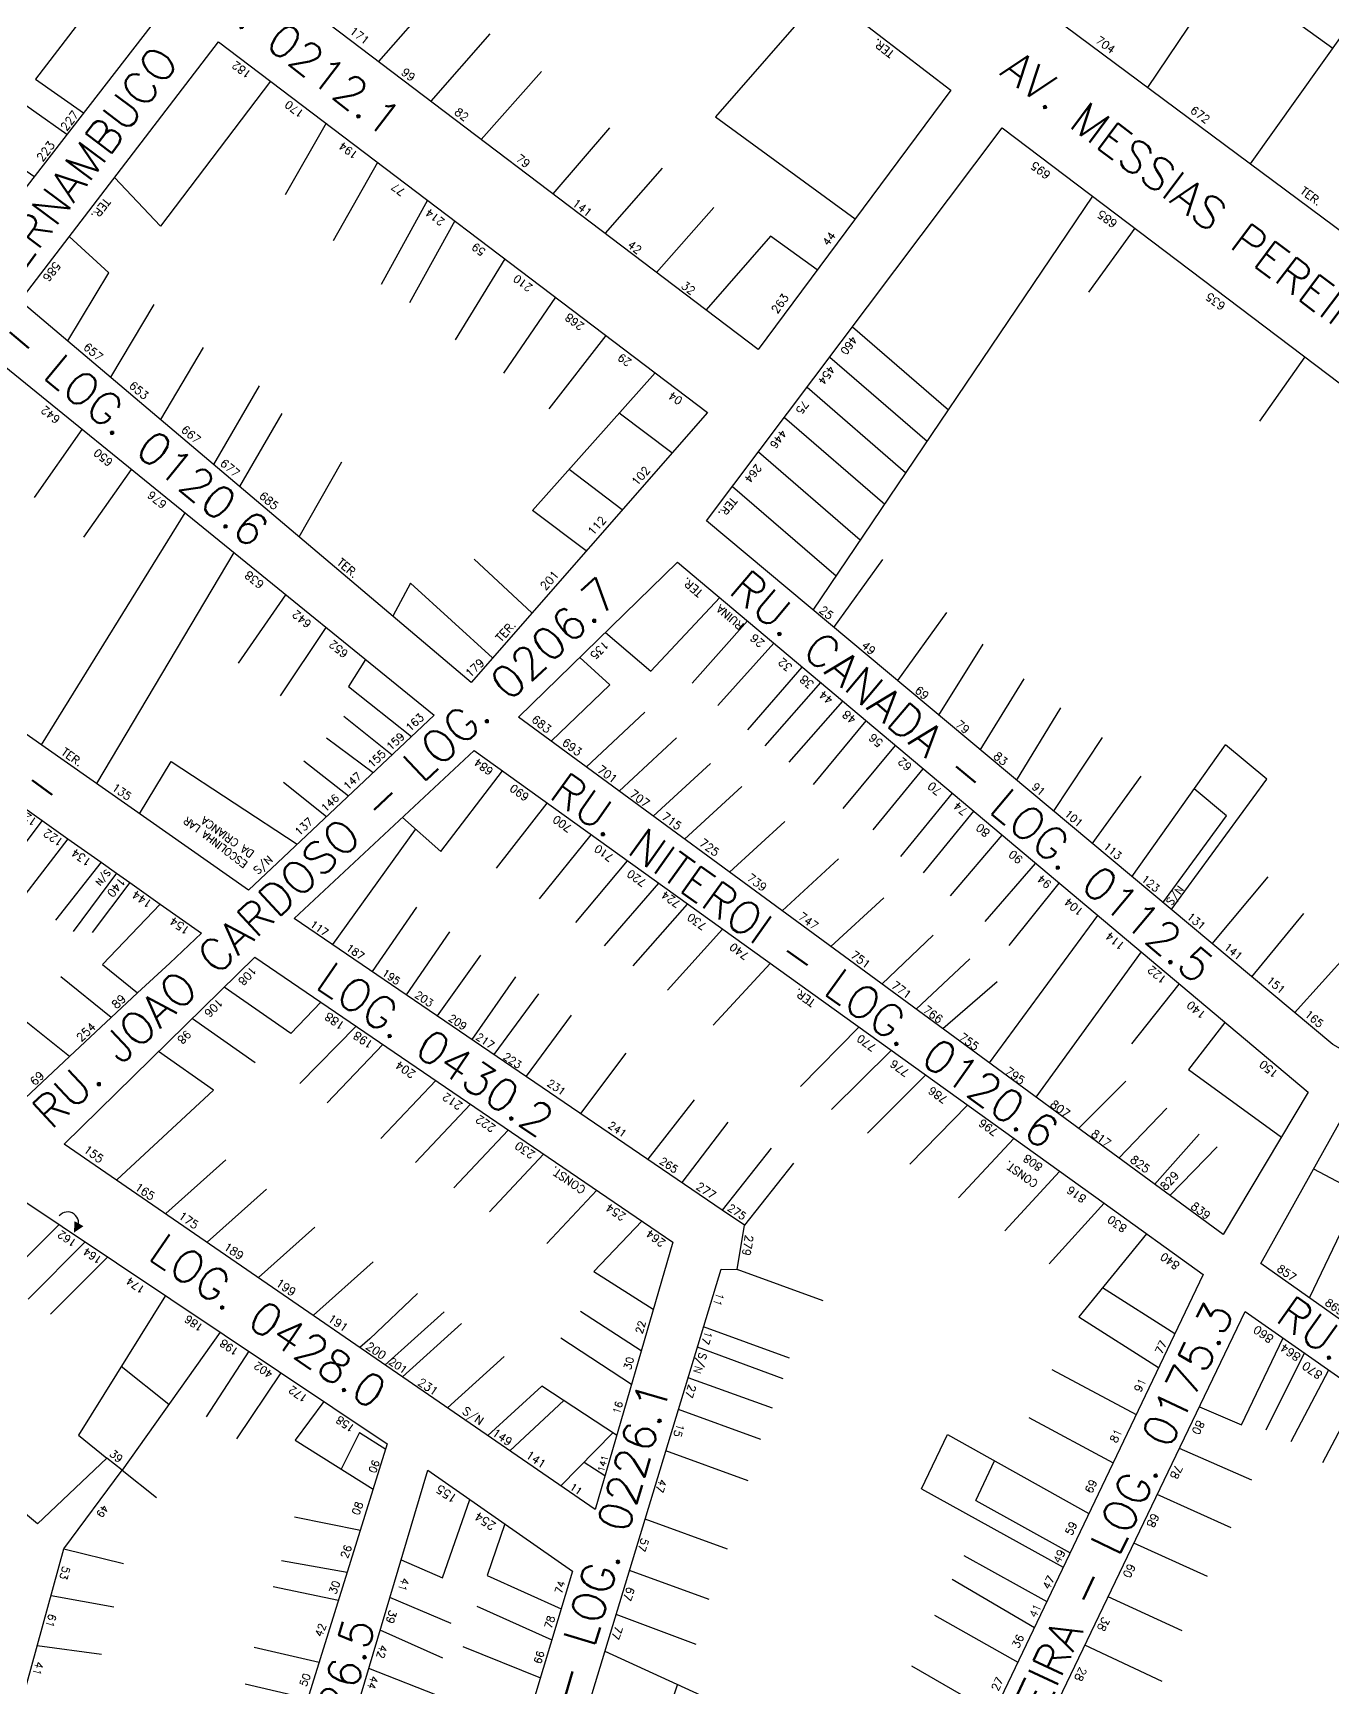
# Model space of a CAD drawing. Extents: x 714896 to 749292, y 8417558 to 8447149.
# Drawn here: x 738619.4 to 738860.4, y 8426925.1 to 8427231.9 of the extents above; entities that cross this region are included whole.
import ezdxf

# ---------------------------------------------------------------- set-up
doc = ezdxf.new("R2010")
doc.units = 0
doc.header["$MEASUREMENT"] = 0
for name, color, linetype in [('LOTE', 7, 'CONTINUOUS'), ('NUM-PORTA', 7, 'CONTINUOUS'), ('QUADRA', 6, 'CONTINUOUS'), ('TEXTO', 7, 'CONTINUOUS'), ('TEXTODERUA', 3, 'CONTINUOUS')]:
    doc.layers.add(name, color=color, linetype=linetype)
doc.styles.add('ROMANS', font='ROMANS.SHX', dxfattribs={"height": 1.5})

msp = doc.modelspace()

# ---------------------------------------------------------------- hatches: boundary and pattern name
at = {"layer": 'LOTE'}
msp.add_hatch(color=7, dxfattribs=at).paths.add_polyline_path([(738627.01, 8427009.47), (738628.78, 8427010.67), (738627.12, 8427011.6)])

# ---------------------------------------------------------------- linework, layer by layer
at = {"layer": 'LOTE', "color": 7}
for p, q in [((738845.09, 8427207.64, 539.81), (738905.93, 8427293.13, 540.22)), ((738635.9, 8427244.18, 535.48), (738619.9, 8427223.35, 534.61)), ((738826.09, 8427221.78, 539.81), (738840.61, 8427243.36, 539.62)), ((738840.61, 8427243.36, 539.62), (738860.37, 8427229.1, 539.77)), ((738694.2, 8427238.86, 538.87), (738683.44, 8427226.6, 538.28)), ((738766.03, 8427239.37, 539.18), (738745.94, 8427216.31, 539.25)), ((738704.13, 8427231.72, 538.87), (738693.17, 8427219.22, 538.28)), ((738619.9, 8427223.35, 534.44), (738628.78, 8427217.08, 535.45)), ((738663.44, 8427222.95, 538.83), (738643.08, 8427196.1, 539.37)), ((738713.66, 8427224.72, 538.89), (738702.5, 8427212.16, 538.28)), ((738619.59, 8427205.29, 535.45), (738598.52, 8427219.91, 533.29)), ((738613.44, 8427221.8), (738625.69, 8427213.15)), ((738673.74, 8427215.14, 538.83), (738666.17, 8427201.89, 538.98)), ((738726.28, 8427214.31, 538.93), (738715.8, 8427202.07, 538.28)), ((738745.94, 8427216.31, 539.25), (738771.83, 8427197.42, 540.39)), ((738683.31, 8427207.89, 538.83), (738675.09, 8427193.37, 538.73)), ((738643.08, 8427196.1, 539.37), (738634.55, 8427205.12, 541.73)), ((738736.05, 8427206.81, 539.02), (738725.46, 8427194.75, 538.28)), ((738764.03, 8427124.88, 539.48), (738815.89, 8427201.62, 542.17)), ((738692.53, 8427200.9, 538.83), (738683.95, 8427185.27, 538.58)), ((738745.61, 8427199.55, 539.02), (738735.02, 8427187.49, 538.28)), ((738697.63, 8427197.03, 538.83), (738689.2, 8427181.85, 538.55)), ((738823.67, 8427195.72, 542.17), (738815.08, 8427183.84, 541.81)), ((738633.46, 8427187.44, 538.86), (738626.15, 8427194.14, 541.73)), ((738756.12, 8427194.2, 539.53), (738744.21, 8427180.53, 538.28)), ((738764.78, 8427187.95, 540.39), (738756.12, 8427194.2, 539.53)), ((738706.86, 8427190.03, 538.83), (738697.65, 8427174.99, 538.52)), ((738625.89, 8427174.82, 534.42), (738633.46, 8427187.44, 538.86)), ((738633.87, 8427168.05, 534.42), (738641.88, 8427181.53, 537.96)), ((738716.3, 8427182.88, 538.83), (738706.64, 8427168.81, 538.55)), ((738771.32, 8427177.39), (738789.13, 8427162.01, -0.95)), ((738725.63, 8427175.81, 538.83), (738715.06, 8427162.19, 538.62)), ((738643.12, 8427160.2, 534.42), (738651.02, 8427173.6, 537.41)), ((738767.11, 8427171.79), (738785.19, 8427156.19, -0.96)), ((738855.17, 8427171.86, 542.17), (738846.75, 8427159.9, 541.75)), ((738734.75, 8427168.89, 538.83), (738712.04, 8427143.38, 538.52)), ((738652.92, 8427151.89, 534.42), (738661.41, 8427166.49, 537.26)), ((738762.91, 8427166.2), (738781.17, 8427150.43, -0.97)), ((738737.85, 8427154.02), (738728.1, 8427161.42)), ((738619.71, 8427145.77, 534.74), (738628.55, 8427158.39, 536.94)), ((738657.77, 8427147.78, 534.42), (738665.59, 8427161.31, 537.07)), ((738758.7, 8427160.61), (738777.31, 8427144.53, -0.99)), ((738668.75, 8427138.47, 534.42), (738676.68, 8427152.38, 537.04)), ((738753.89, 8427154.21), (738772.77, 8427137.91, -1.01)), ((738628.84, 8427138.43, 534.9), (738637.71, 8427150.95, 536.94)), ((738728.63, 8427143.48), (738718.78, 8427150.95)), ((738749.08, 8427147.82), (738768.31, 8427131.22, -1.03)), ((738721.94, 8427135.88, 539.58), (738712.04, 8427143.38, 539.58)), ((738647.58, 8427142.93, 536.94), (738620.91, 8427099.94, 531.73)), ((738656.64, 8427135.56, 536.94), (738631.17, 8427092.73, 531.73)), ((738711.86, 8427124.37, 539.58), (738701.22, 8427134.36, 537.76)), ((738767.87, 8427121.69, 539.48), (738776.95, 8427134.27, 540.43)), ((738657.5, 8427115.08, 535.07), (738666.28, 8427127.73, 536.94)), ((738689.38, 8427129.9, 536.26), (738686.1, 8427123.75, 534.42)), ((738704.58, 8427116.05, 539.58), (738689.38, 8427129.9, 536.26)), ((738733.97, 8427113.54, 540.68), (738746.71, 8427127.21, 540.95)), ((738665.28, 8427108.99, 535.11), (738673.76, 8427121.65, 536.94)), ((738741.61, 8427111.34, 540.64), (738751.85, 8427122.89, 540.95)), ((738779.71, 8427111.86, 539.48), (738788.79, 8427124.44, 540.44)), ((738725.52, 8427120.73, 540.95), (738733.97, 8427113.54, 540.68)), ((738746.36, 8427107.2, 540.6), (738756.74, 8427118.77, 540.95)), ((738787.35, 8427105.4, 539.48), (738795.55, 8427118.58, 540.44)), ((738681.06, 8427115.72, 536.94), (738677.91, 8427110.7, 535.9)), ((738720.76, 8427116.09, 540.95), (738726.34, 8427111.06, 540.67)), ((738751.9, 8427102.67, 540.57), (738762.02, 8427114.34, 540.95)), ((738677.91, 8427110.7, 535.9), (738689.58, 8427101.47, 535.25)), ((738726.34, 8427111.06, 540.67), (738715.49, 8427100.57, 540.15)), ((738755.12, 8427099.75, 540.55), (738765.46, 8427111.44, 540.95)), ((738794.99, 8427098.95, 539.48), (738803.18, 8427112.12, 540.44)), ((738759.61, 8427096.68, 540.54), (738769.53, 8427108.01, 540.95)), ((738801.75, 8427093.29, 539.49), (738809.96, 8427106.76, 540.43)), ((738677.06, 8427105.25, 535.42), (738685.98, 8427098.08, 535.24)), ((738732.83, 8427105.99, 540.55), (738721.99, 8427095.8, 540.15)), ((738764.09, 8427092.58, 540.52), (738773.88, 8427104.36, 540.95)), ((738673.82, 8427101.2, 535.1), (738682.47, 8427094.77, 535.23)), ((738738.73, 8427101.24, 540.48), (738728.06, 8427091.34, 540.15)), ((738808.59, 8427087.57, 539.49), (738817.67, 8427101.3, 540.44)), ((738769.62, 8427088.09, 540.49), (738779.29, 8427099.81, 540.95)), ((738823.08, 8427075.46, 539.48), (738840.45, 8427099.93, 541.3)), ((738639.16, 8427087.12, 531.73), (738645.04, 8427096.84, 533.48)), ((738645.04, 8427096.84, 533.48), (738668.39, 8427081.5, 535.22)), ((738669.62, 8427096.97, 534.81), (738677.92, 8427090.48, 535.23)), ((738695.01, 8427080.14, 536.42), (738706.43, 8427095.07, 536.71)), ((738745, 8427096.43, 540.44), (738734.41, 8427086.67, 540.15)), ((738775.19, 8427084.18, 540.48), (738784.45, 8427095.47, 540.95)), ((738815.76, 8427081.58, 539.49), (738824.83, 8427094.1, 540.4)), ((738665.86, 8427093, 534.56), (738673.84, 8427086.63, 535.22)), ((738750.82, 8427092.19, 540.41), (738740.2, 8427082.42, 540.15)), ((738780.28, 8427079.23, 540.45), (738789.84, 8427090.93, 540.95)), ((738830.4, 8427069.35, 539.48), (738848.13, 8427093.55, 541.26)), ((738705.36, 8427077.04, 536.38), (738714.75, 8427089.1, 536.71)), ((738621.13, 8427085.87, 533.92), (738612.56, 8427074.54, 533.02)), ((738687.93, 8427086.47, 536.71), (738695.01, 8427080.14, 536.42)), ((738758.79, 8427085.72, 540.37), (738748.53, 8427076.3, 540.15)), ((738784.51, 8427076.17, 540.44), (738793.79, 8427087.61, 540.95)), ((738828.88, 8427070.65, 539.48), (738840.68, 8427086.74, 540.67)), ((738625.9, 8427082.49, 533.92), (738617.92, 8427072.08, 533.07)), ((738690.27, 8427084.21, 536.56), (738674.94, 8427062.89, 535.72)), ((738713.28, 8427071.38, 536.34), (738722.9, 8427083.24, 536.71)), ((738789.51, 8427071.9, 540.41), (738799.08, 8427083.16, 540.95)), ((738768.71, 8427078.77, 540.35), (738758.27, 8427069.14, 540.15)), ((738632.06, 8427078.14, 533.92), (738623.57, 8427067.4, 533.06)), ((738634.91, 8427076.11, 533.92), (738626.84, 8427065.32, 533.09)), ((738720.05, 8427066.95, 536.32), (738729.65, 8427078.38, 536.71)), ((738795.93, 8427067.14, 540.39), (738805.28, 8427077.94, 540.95)), ((738637.36, 8427074.39, 533.92), (738630.42, 8427065.1, 533.2)), ((738725.36, 8427062.66, 536.3), (738735.4, 8427074.25, 536.71)), ((738800.35, 8427062.74, 540.35), (738809.63, 8427074.28, 540.95)), ((738837.99, 8427063.02, 539.48), (738848.4, 8427075.42, 540.46)), ((738643, 8427070.39, 533.92), (738632.32, 8427059.16, 533.1)), ((738690.54, 8427069.84, 536.24), (738682.29, 8427057.89, 535.72)), ((738730.67, 8427058.97, 536.29), (738740.76, 8427070.4, 536.71)), ((738777.15, 8427071.57, 540.3), (738767.31, 8427062.51, 540.15)), ((738816.74, 8427068.3, 540.95), (738796.68, 8427040.93, 540.15)), ((738845.33, 8427056.9, 539.48), (738855.02, 8427068.64, 540.46)), ((738696.61, 8427065.27, 536.17), (738688.61, 8427053.58, 535.72)), ((738737.06, 8427054.4, 536.28), (738747.21, 8427065.76, 536.71)), ((738786.3, 8427064.62, 540.27), (738776.77, 8427055.56, 540.15)), ((738702.37, 8427060.89, 536.13), (738694.37, 8427049.66, 535.72)), ((738793.1, 8427060.22, 540.25), (738783.12, 8427050.89, 540.15)), ((738824.81, 8427061.52, 540.95), (738805.29, 8427034.61, 540.15)), ((738853.29, 8427050.25, 539.48), (738863.54, 8427061.62, 540.5)), ((738632.32, 8427059.16, 533.1), (738638.81, 8427053.91, 533.38)), ((738745.48, 8427047.92, 536.27), (738756.06, 8427059.4, 536.71)), ((738633.93, 8427049.36, 533.38), (738624.57, 8427056.89, 532.83)), ((738667.19, 8427046.38, 535.85), (738654.84, 8427054.96, 536.44)), ((738708.89, 8427056.89, 536.11), (738700.76, 8427045.3, 535.72)), ((738798.15, 8427056, 540.22), (738788.06, 8427047.26, 540.15)), ((738823.12, 8427044.45, 540.12), (738831.9, 8427055.55, 540.95)), ((738672.76, 8427052.23, 536.44), (738667.19, 8427046.38, 535.85)), ((738713.15, 8427053.76, 536.09), (738704.85, 8427042.51, 535.72)), ((738626.2, 8427042.11), (738617.84, 8427048.83, -0.49)), ((738648.96, 8427049.19, 536.44), (738660.63, 8427041.01, 535.51)), ((738719.21, 8427049.79, 536.08), (738710.81, 8427038.46, 535.72)), ((738840.37, 8427048.42, 540.95), (738833.6, 8427039.75, 540.02)), ((738679.31, 8427047.76, 536.44), (738668.89, 8427037.11, 535.4)), ((738761.66, 8427036.54, 536.25), (738772.52, 8427047.57, 536.71)), ((738652.88, 8427035.88, 535.23), (738642.68, 8427043.03, 536.44)), ((738684.27, 8427044.37, 536.44), (738673.92, 8427033.53, 535.32)), ((738729.34, 8427042.76, 536.07), (738720.93, 8427031.57, 535.72)), ((738767.41, 8427032.31, 536.24), (738778.5, 8427043.27, 536.71)), ((738774.14, 8427027.9, 536.24), (738784.87, 8427038.7, 536.71)), ((738833.6, 8427039.75, 540.02), (738850.82, 8427027.18, 538.15)), ((738634.99, 8427019.26, 531.69), (738652.88, 8427035.88, 535.23)), ((738694.1, 8427037.66, 536.44), (738683.92, 8427026.93, 535.23)), ((738822.01, 8427037.55, 539.98), (738813.2, 8427028.8, 540.15)), ((738700.53, 8427033.27, 536.44), (738690.31, 8427022.45, 535.17)), ((738741.96, 8427034.09, 536.07), (738733.39, 8427023.07, 535.72)), ((738781.95, 8427022.18, 536.24), (738792.63, 8427033.11, 536.71)), ((738829.58, 8427032.57, 539.83), (738820.68, 8427023.3, 540.15)), ((738748.24, 8427029.94, 536.08), (738739.67, 8427018.8, 535.72)), ((738707.53, 8427028.49, 536.44), (738697.45, 8427017.8, 535.14)), ((738790.99, 8427015.95, 536.23), (738801.25, 8427026.92, 536.71)), ((738835.57, 8427027.73, 539.6), (738827.31, 8427018.43, 540.15)), ((738714.08, 8427024.02, 536.44), (738704.03, 8427013.36, 535.1)), ((738756.24, 8427025.15, 536.11), (738747.2, 8427013.66, 535.72)), ((738838.95, 8427025.41, 539.4), (738830.14, 8427016.35, 540.15)), ((738644.03, 8427013.02, 531.69), (738655.15, 8427022.99, 534.23)), ((738760.38, 8427022.34, 537.09), (738751.33, 8427010.85, 536.71)), ((738799.54, 8427009.8, 536.22), (738809.72, 8427020.84, 536.71)), ((738856.81, 8427021.28, 542.05), (738865.3, 8427016.81, 541.21)), ((738651.72, 8427007.72, 531.69), (738662.7, 8427017.53, 534.01)), ((738723.91, 8427017.32, 536.44), (738714.64, 8427007.49, 535.09)), ((738807.81, 8427003.71, 536.19), (738817.96, 8427014.91, 536.71)), ((738865.3, 8427016.81, 541.21), (738856.03, 8426997.42, 537.75)), ((738732.26, 8427011.61, 536.44), (738723.37, 8427002.28, 535)), ((738624.27, 8427011, 530.6), (738610.4, 8426997.13, 529.37)), ((738661.21, 8427001.17, 531.69), (738671.68, 8427010.48, 533.8)), ((738825.81, 8427009.27, 536.71), (738813.29, 8426993.87, 536.08)), ((738629.12, 8427007.75, 530.6), (738618.52, 8426997.15, 530.6)), ((738633.28, 8427004.97, 530.6), (738622.67, 8426994.37, 530.6)), ((738671.39, 8426994.15, 531.69), (738682.49, 8427004.07, 533.8)), ((738723.37, 8427002.28, 535), (738734.41, 8426995.31, 534.53)), ((738765.89, 8426996.81, 536.04), (738749.96, 8427002.64, 536.42)), ((738817.7, 8426999.3, 536.06), (738831.08, 8426990.78, 535.81)), ((738643.99, 8426997.81, 530.6), (738627.85, 8426971.9, 528.56)), ((738681.86, 8426989.78, 532.21), (738690.7, 8426998.19, 533.75)), ((738684.63, 8426984.9, 531.69), (738695.61, 8426994.8, 533.76)), ((738732.16, 8426987.57, 534.53), (738720.92, 8426994.88, 534.64)), ((738813.29, 8426993.87, 536.08), (738828.06, 8426984.46, 535.81)), ((738654.13, 8426991.02, 530.6), (738635.95, 8426965.41, 528.57)), ((738681.86, 8426989.78, 532.21), (738680.02, 8426988.19, 531.69)), ((738687.89, 8426982.76, 531.69), (738698.87, 8426992.65, 533.76)), ((738730.34, 8426981.31, 534.53), (738717.25, 8426989.89, 534.35)), ((738759.66, 8426986.22, 536.04), (738743.73, 8426992.04, 536.41)), ((738843.44, 8426973.82, 539.2), (738851.14, 8426989.96, 540.98)), ((738659.44, 8426987.48, 530.6), (738651.54, 8426975.34, 529.4)), ((738758.5, 8426982.39, 536.04), (738742.57, 8426988.22, 536.41)), ((738848.02, 8426972.92, 539.46), (738855.12, 8426987.17, 540.98)), ((738665.36, 8426983.51, 530.6), (738657.15, 8426971.23, 529.48)), ((738696.26, 8426976.99, 531.69), (738706.77, 8426986.53, 533.75)), ((738808.28, 8426984.12, 535.99), (738823.9, 8426975.75, 535.81)), ((738852.64, 8426970.73, 539.62), (738859.61, 8426984.03, 540.98)), ((738713.75, 8426981.04, 533.79), (738703.72, 8426971.84, 531.69)), ((738727.61, 8426971.92, 534.53), (738713.75, 8426981.04, 533.79)), ((738756.52, 8426976.95, 536.02), (738740.85, 8426982.56, 536.41)), ((738673.32, 8426978.19, 530.6), (738667.99, 8426970.99, 529.9)), ((738717.8, 8426978.33, 533.88), (738707.79, 8426969.04, 531.69)), ((738858.5, 8426966.87, 539.72), (738865.42, 8426979.95, 540.98)), ((738754.34, 8426971.11, 535.97), (738739.06, 8426976.68, 536.41)), ((738804, 8426975.22, 535.93), (738819.62, 8426966.78, 535.81)), ((738835.63, 8426977.16, 538.36), (738843.44, 8426973.82, 539.2)), ((738627.85, 8426971.9, 528.56), (738633.13, 8426967.68, 528.55)), ((738679.92, 8426972.42, 531.29), (738676.54, 8426965.61, 530.69)), ((738679.92, 8426972.42, 531.29), (738684.8, 8426969.36)), ((738726.92, 8426972.36, 534.43), (738717.24, 8426962.52, 531.69)), ((738788.93, 8426972.05, 535.94), (738815.12, 8426957.38, 535.81)), ((738667.99, 8426970.99, 529.9), (738682.47, 8426961.89, 530.69)), ((738752.01, 8426963.45, 535.97), (738736.73, 8426969.02, 536.41)), ((738845.37, 8426963.56, 539.28), (738831.93, 8426969.46, 538.36)), ((738635.95, 8426965.41, 528.57), (738642.29, 8426960.4, 528.69)), ((738721.57, 8426966.92, 533.6), (738725.45, 8426964.48, 534.53)), ((738695.33, 8426945.49, 534.25), (738700.41, 8426959.99, 533.85)), ((738784.1, 8426961.95, 535.85), (738810.37, 8426947.43, 535.81)), ((738794.16, 8426959.81, 535.81), (738811.67, 8426950.14, 535.81)), ((738841.51, 8426954.77, 539.17), (738827.82, 8426960.91, 538.36)), ((738667.88, 8426956.8, 529.71), (738680.11, 8426954.33, 530.69)), ((738748.17, 8426950.81, 535.96), (738732.89, 8426956.37, 536.41)), ((738706.88, 8426955.47, 533.85), (738703.6, 8426945.9, 533.52)), ((738625.13, 8426950.84, 527.61), (738636.2, 8426948.13, 528.32)), ((738837.14, 8426945.75, 539.17), (738823.45, 8426951.89, 538.36)), ((738665.51, 8426948.71, 529.62), (738677.67, 8426946.5, 530.69)), ((738687.65, 8426948.84, 535.6), (738695.33, 8426945.49, 534.25)), ((738744.77, 8426941.46, 535.77), (738729.98, 8426946.81, 536.41)), ((738791.94, 8426949.63, 535.83), (738807.37, 8426941.11, 535.81)), ((738663.96, 8426943.89, 529.59), (738676.06, 8426941.36, 530.69)), ((738703.6, 8426945.9, 533.52), (738717.32, 8426939.75, 531.36)), ((738789.79, 8426945.25, 535.77), (738805.05, 8426936.3, 535.81)), ((738622.76, 8426942.19, 527.91), (738634.41, 8426940.13, 528.41)), ((738696.96, 8426937.04, 533.87), (738685.57, 8426941.84, 535.6)), ((738832.46, 8426935.64, 539.11), (738818.71, 8426941.96, 538.36)), ((738701.67, 8426940.25, 533.55), (738715.6, 8426934, 531.36)), ((738742.34, 8426933.09, 535.6), (738727.51, 8426938.67, 536.4)), ((738786.53, 8426938.54, 535.72), (738801.98, 8426929.86, 535.81)), ((738695.42, 8426930.58, 533.83), (738683.76, 8426935.78, 535.6)), ((738620.21, 8426932.92, 527.91), (738632.13, 8426931.34, 528.56)), ((738660.41, 8426932.63, 529.57), (738672.48, 8426929.87, 530.69)), ((738699.1, 8426932.73, 533.58), (738713.49, 8426926.96, 531.36)), ((738725.45, 8426931.89, 536.4), (738746.17, 8426922.37, 535.21)), ((738828.7, 8426926.29, 539.16), (738814.41, 8426933.02, 538.36)), ((738695.81, 8426923.1, 533.48), (738681.65, 8426928.68, 535.6)), ((738782.24, 8426929.16, 535.63), (738797.47, 8426920.41, 535.81)), ((738658.77, 8426925.83, 529.61), (738670.37, 8426923.1, 530.69)), ((738738.92, 8426925.75, 535.21), (738735.28, 8426915.1, 534.23))]:
    msp.add_line(p, q, dxfattribs=at)
at = {"layer": 'LOTE', "color": 7, "elevation": 539.48, "flags": 128}
for points in [[(738848.13, 8427093.55), (738840.45, 8427099.93)], [(738840.68, 8427086.74), (738834.64, 8427091.75)]]:
    msp.add_lwpolyline(points, dxfattribs=at)
at = {"layer": 'LOTE', "color": 7, "flags": 128}
msp.add_lwpolyline([(738644.63, 8426977.64), (738635.78, 8426984.63)], dxfattribs=at)
at = {"layer": 'LOTE', "color": 7, "elevation": 535.81}
for points in [[(738784.1, 8426961.95), (738788.93, 8426972.05)], [(738794.16, 8426959.81), (738797.67, 8426967.15)]]:
    msp.add_lwpolyline(points, dxfattribs=at)
at = {"layer": 'LOTE', "color": 7}
msp.add_arc((738625.85, 8427011.29), 2.02, 327.7419, 140.5377, dxfattribs=at)
at = {"layer": 'QUADRA', "color": 6}
msp.add_lwpolyline([(738881.82, 8427311.16), (738847.6, 8427261.08, -4.609024), (738839.54, 8427266.85), (738873.73, 8427317.57), (738851.16, 8427334.13), (738769.39, 8427394.86), (738733.59, 8427347.35, -4.724564), (738725.06, 8427352.86), (738761.38, 8427400.96), (738713.35, 8427437.02), (738650.52, 8427353.01), (738755.49, 8427274.53), (738791.9, 8427323.27), (738792.07, 8427323.51, -5.050053), (738799.96, 8427317.81), (738799.72, 8427317.47), (738763.2, 8427268.6), (738790.46, 8427248.28), (738790.46, 8427248.28), (738867.46, 8427191)], format="xyb", dxfattribs=at)
for points in [[(738539.55, 8427317.43), (738644.64, 8427237.54), (738608.11, 8427190.41), (738501.71, 8427265.32), (738539.55, 8427317.43)], [(738699.36, 8427290.55), (738789.58, 8427221.29), (738753.84, 8427173.23), (738662.69, 8427242.33), (738699.36, 8427290.55)], [(738653.79, 8427230.27), (738744.43, 8427161.55), (738700.62, 8427111.44), (738617.06, 8427182.24), (738653.79, 8427230.27)], [(738610.07, 8427173.41), (738693.76, 8427105.4), (738659.35, 8427072.94), (738581.04, 8427127.93), (738610.07, 8427173.41)], [(738738.9, 8427133.78), (738855.8, 8427035.52), (738840.01, 8427009.1), (738709.42, 8427105.03), (738738.9, 8427133.78)], [(738747.2, 8427013.66), (738667.84, 8427067.73), (738701.19, 8427098.84), (738817.96, 8427014.91), (738836.31, 8427001.73), (738784.06, 8426892.32), (738722.21, 8426921.21), (738746.96, 8427002.68), (738749.96, 8427002.64), (738751.33, 8427010.85)], [(738660.55, 8427060.56), (738738.01, 8427007.71), (738723.61, 8426958.12), (738625.19, 8427025.88), (738660.55, 8427060.56)], [(738862.67, 8427031.72), (738923.79, 8426999.14), (738903.9, 8426963.55), (738846.99, 8427003.76), (738862.67, 8427031.72)], [(738844.12, 8426994.88), (738899.98, 8426955.76), (738848.35, 8426863.53), (738792.99, 8426888.46), (738844.12, 8426994.88)], [(738692.63, 8426965.44), (738719.43, 8426946.71), (738694.75, 8426864.92), (738665.46, 8426874.31), (738692.63, 8426965.44)]]:
    msp.add_lwpolyline(points, close=True, dxfattribs=at)
at = {"layer": 'QUADRA', "color": 6, "linetype": 'CONTINUOUS'}
for points in [[(738744.27, 8427141.42), (738799.1, 8427214.33), (738970.74, 8427084.39), (738928.06, 8427005.94), (738860.38, 8427044.33), (738744.27, 8427141.42)], [(738582.45, 8426987.02), (738614.76, 8427017.36), (738685.09, 8426970.31), (738656.09, 8426877.32), (738609.2, 8426892.96), (738625.13, 8426950.84), (738635.95, 8426965.41), (738633.13, 8426967.68), (738620.28, 8426955.48), (738582.45, 8426987.02)]]:
    msp.add_lwpolyline(points, close=True, dxfattribs=at)
at = {"layer": 'QUADRA', "linetype": 'CONTINUOUS'}
msp.add_lwpolyline([(738615.79, 8427089.65), (738621.13, 8427085.87), (738625.9, 8427082.49), (738632.06, 8427078.14), (738634.91, 8427076.11), (738637.36, 8427074.39), (738643, 8427070.39), (738650.67, 8427064.98), (738644.76, 8427059.46), (738638.81, 8427053.91), (738633.93, 8427049.36), (738626.2, 8427042.11), (738626.2, 8427042.11), (738615.97, 8427032.55)], dxfattribs=at)

# ---------------------------------------------------------------- texts
at = {"layer": 'NUM-PORTA', "color": 7, "style": 'ROMANS'}
for s, height, rotation, p in [('171', 1.499, 322.4995, (738677.98, 8427231.96)), ('704', 1.487, 323.3834, (738816.26, 8427230.24)), ('182', 1.458, 143.4078, (738660.02, 8427224.53)), ('99', 1.498, 322.6693, (738687.53, 8427224.34)), ('227', 1.543, 52.34, (738625.61, 8427213.59)), ('170', 1.456, 143.0373, (738669.82, 8427217.21)), ('82', 1.498, 322.6807, (738697.41, 8427216.96)), ('672', 1.487, 323.3771, (738833.81, 8427217.27)), ('223', 1.543, 52.34, (738621.17, 8427207.93)), ('194', 1.456, 142.9792, (738679.83, 8427209.54)), ('79', 1.498, 322.6807, (738708.8, 8427208.32)), ('695', 1.511, 143.5321, (738808.21, 8427205.86)), ('77', 1.456, 143.0001, (738688.56, 8427202.71)), ('214', 1.456, 142.9971, (738695.88, 8427197.15)), ('141', 1.498, 322.7403, (738719.25, 8427200.04)), ('685', 1.512, 143.1585, (738820.57, 8427196.83)), ('59', 1.456, 142.973, (738703.44, 8427191.58)), ('42', 1.498, 322.7403, (738729.48, 8427192.33)), ('44', 1.488, 53.6189, (738766.82, 8427192.26)), ('586', 1.491, 232.2799, (738623.48, 8427189.6)), ('210', 1.456, 143.0121, (738712.15, 8427184.94)), ('32', 1.498, 322.7403, (738739.43, 8427184.78)), ('263', 1.489, 53.9879, (738757.37, 8427179.74)), ('635', 1.512, 143.0697, (738840.63, 8427181.54)), ('268', 1.457, 143.0532, (738721.74, 8427177.78)), ('657', 1.506, 319.8492, (738628.62, 8427173.43)), ('460', 1.424, 233.3977, (738771.2, 8427175.87)), ('29', 1.457, 143.2312, (738730.51, 8427171.09)), ('454', 1.424, 233.3977, (738767.05, 8427170.36)), ('653', 1.506, 319.7144, (738637.09, 8427166.3)), ('04', 1.466, 144.8582, (738739.96, 8427164.03)), ('642', 1.478, 141.0279, (738624.62, 8427160.47)), ('75', 1.424, 233.3977, (738762.18, 8427163.88)), ('667', 1.507, 319.6536, (738646.75, 8427158.11)), ('446', 1.424, 233.3977, (738758.12, 8427158.49)), ('650', 1.478, 141.0279, (738634.38, 8427152.54)), ('677', 1.507, 319.616, (738653.97, 8427151.89)), ('102', 1.507, 48.2737, (738731.35, 8427147.82)), ('264', 1.424, 230.4778, (738753.55, 8427152.1)), ('676', 1.479, 140.9581, (738644.36, 8427144.71)), ('685', 1.507, 319.6403, (738661.2, 8427145.85)), ('112', 1.507, 47.3787, (738723.18, 8427138.6)), ('638', 1.479, 140.9735, (738662.38, 8427129.88)), ('201', 1.507, 48.3111, (738714.43, 8427128.47)), ('642', 1.478, 141.034, (738671.18, 8427122.58)), ('25', 1.5, 320.1442, (738765.03, 8427124.66)), ('652', 1.478, 141.034, (738678, 8427117.04)), ('135', 1.476, 224.7374, (738725.27, 8427119.33)), ('26', 1.492, 139.769, (738755.14, 8427118.97)), ('49', 1.5, 320.1442, (738772.86, 8427118.11)), ('179', 1.507, 43.4359, (738700.43, 8427112.28)), ('32', 1.491, 139.8019, (738760.3, 8427114.49)), ('38', 1.492, 139.8403, (738764.3, 8427111.3)), ('44', 1.492, 139.8637, (738767.89, 8427108.42)), ('69', 1.5, 320.1442, (738782.73, 8427109.79, -539.48)), ('163', 1.44, 42.8413, (738689.32, 8427102.29)), ('683', 1.504, 321.3608, (738711.71, 8427104.37)), ('48', 1.492, 139.8757, (738772.19, 8427104.79)), ('79', 1.5, 320.1442, (738790.29, 8427103.47, -539.48)), ('159', 1.437, 43.0513, (738685.75, 8427098.75)), ('693', 1.513, 323.0782, (738717.35, 8427100.05)), ('56', 1.491, 139.8803, (738777.11, 8427100.49)), ('155', 1.436, 43.0852, (738682.27, 8427095.55)), ('684', 1.45, 144.2407, (738704.88, 8427095.32)), ('62', 1.491, 139.8938, (738782.48, 8427096.06)), ('83', 1.5, 320.1442, (738797.33, 8427097.59, -539.48)), ('147', 1.436, 43.0976, (738677.78, 8427091.41)), ('701', 1.516, 323.4367, (738723.88, 8427095.01)), ('135', 1.481, 325.0181, (738633.89, 8427091.69)), ('690', 1.45, 144.2407, (738711.53, 8427090.54)), ('707', 1.516, 323.5377, (738729.86, 8427090.5)), ('70', 1.491, 139.9043, (738788.02, 8427091.52)), ('91', 1.418, 320.0562, (738804.44, 8427091.93)), ('120', 1.519, 144.7671, (738620.37, 8427085.94)), ('146', 1.436, 43.1189, (738673.62, 8427087.36)), ('74', 1.492, 139.9158, (738792.81, 8427087.82)), ('137', 1.437, 43.0533, (738668.76, 8427082.97)), ('700', 1.451, 144.2661, (738719.48, 8427084.75)), ('715', 1.516, 323.5219, (738735.8, 8427086.3)), ('80', 1.491, 139.9099, (738796.95, 8427083.81)), ('101', 1.418, 320.0511, (738810.49, 8427086.9)), ('122', 1.519, 144.7497, (738625.23, 8427082.17)), ('725', 1.515, 323.4879, (738742.81, 8427081.42)), ('134', 1.519, 144.7324, (738630.42, 8427078.51)), ('S/N', 1.444, 42.626, (738661.09, 8427075.78)), ('710', 1.452, 144.2816, (738727.19, 8427079.32)), ('90', 1.491, 139.9167, (738803.02, 8427078.86)), ('113', 1.419, 320.0427, (738817.69, 8427080.86)), ('S/N', 1.172, 230.2664, (738633.01, 8427076.93)), ('720', 1.452, 144.2877, (738733.25, 8427074.68)), ('739', 1.515, 323.5206, (738751.6, 8427074.94)), ('94', 1.49, 139.9189, (738808.33, 8427074.28)), ('140', 1.52, 230.3031, (738635.53, 8427075.47)), ('144', 1.52, 144.6982, (738641.69, 8427070.76)), ('724', 1.452, 144.3027, (738739.62, 8427070.75)), ('123', 1.421, 320.0374, (738824.73, 8427074.83)), ('S/N', 1.421, 52.0809, (738830.45, 8427070.01, 0.02)), ('104', 1.489, 139.9216, (738814.32, 8427069.19)), ('154', 1.523, 144.1808, (738648.66, 8427065.82)), ('117', 1.389, 325.821, (738670.63, 8427066.33)), ('730', 1.452, 144.3027, (738744.43, 8427066.62)), ('747', 1.516, 323.5685, (738761.12, 8427067.77)), ('131', 1.423, 320.0197, (738833.19, 8427067.83)), ('114', 1.489, 139.9245, (738821.97, 8427062.85)), ('187', 1.39, 325.8252, (738677.31, 8427061.95)), ('740', 1.452, 144.3108, (738752.26, 8427061.11)), ('751', 1.516, 323.5685, (738770.82, 8427060.64)), ('141', 1.423, 319.9962, (738840.05, 8427062.23)), ('108', 1.487, 227.6076, (738659.91, 8427058.96)), ('195', 1.389, 325.8124, (738683.96, 8427057.31)), ('122', 1.489, 139.9259, (738829.73, 8427056.62)), ('203', 1.39, 325.8245, (738690.06, 8427053.24)), ('771', 1.515, 323.59, (738778.4, 8427055.02)), ('151', 1.433, 319.9153, (738847.95, 8427056)), ('89', 1.539, 43.5524, (738634.89, 8427050.85)), ('106', 1.479, 224.9577, (738653.74, 8427053)), ('766', 1.516, 323.6326, (738784.23, 8427050.48)), ('140', 1.483, 139.9214, (738837, 8427050.09)), ('254', 1.539, 43.5524, (738628.36, 8427044.75)), ('188', 1.513, 145.319, (738677.37, 8427048.19)), ('209', 1.39, 325.8184, (738696.29, 8427048.92)), ('165', 1.444, 319.7639, (738855.04, 8427049.76)), ('98', 1.478, 224.7801, (738647.85, 8427047.13)), ('198', 1.514, 145.4374, (738682.66, 8427044.68)), ('217', 1.39, 325.8213, (738701.37, 8427045.45)), ('770', 1.453, 144.3341, (738775.87, 8427044.13)), ('755', 1.517, 323.6605, (738790.91, 8427045.4)), ('223', 1.389, 325.7956, (738706.43, 8427041.8)), ('69', 1.538, 43.5563, (738619.75, 8427036.6)), ('204', 1.513, 145.4447, (738690.48, 8427039.2)), ('776', 1.452, 144.3475, (738782.02, 8427039.44)), ('795', 1.517, 323.6643, (738799.43, 8427039.11)), ('150', 1.467, 139.8829, (738850.41, 8427039.13)), ('231', 1.391, 325.9047, (738714.57, 8427036.84)), ('786', 1.452, 144.3446, (738789.1, 8427034.47)), ('212', 1.513, 145.496, (738699.19, 8427033.33)), ('807', 1.516, 323.6592, (738807.82, 8427032.97)), ('222', 1.513, 145.5135, (738705.33, 8427029.19)), ('241', 1.391, 325.933, (738725.88, 8427029.05)), ('796', 1.452, 144.3446, (738798.44, 8427028.46)), ('817', 1.517, 323.6643, (738815.4, 8427027.48)), ('155', 1.512, 323.237, (738628.67, 8427024.6)), ('230', 1.513, 145.5168, (738712.64, 8427024.27)), ('808', 1.453, 144.3441, (738806.7, 8427021.92)), ('825', 1.506, 323.5103, (738822.66, 8427022.72)), ('265', 1.392, 325.9738, (738735.43, 8427022.42)), ('829', 1.512, 47.1711, (738829.34, 8427017.16)), ('165', 1.519, 325.1238, (738638.14, 8427017.59)), ('277', 1.5, 326.0507, (738742.17, 8427017.71)), ('816', 1.453, 144.3542, (738814.79, 8427016.05)), ('254', 1.507, 145.2362, (738729.49, 8427012.76)), ('275', 1.4, 326.0507, (738748.03, 8427013.73)), ('839', 1.491, 323.4065, (738833.89, 8427014.08)), ('175', 1.52, 325.3822, (738646.23, 8427012.24)), ('830', 1.453, 144.378, (738822.33, 8427010.58)), ('162', 1.426, 145.5205, (738627.65, 8427007.89, -530.6)), ('264', 1.469, 143.0734, (738736.8, 8427007.86)), ('279', 1.5, 260.8352, (738751.48, 8427009.12)), ('164', 1.426, 145.5205, (738632.38, 8427004.72, -530.6)), ('189', 1.52, 325.4358, (738654.61, 8427006.52)), ('840', 1.454, 144.5033, (738832.11, 8427003.69)), ('857', 1.453, 325.3802, (738849.88, 8427002.47)), ('174', 1.426, 145.4954, (738640.35, 8426999.25)), ('199', 1.52, 325.5003, (738664.27, 8426999.8)), ('11', 1.446, 251.7684, (738746.2, 8426998.51)), ('869', 1.451, 324.9042, (738858.77, 8426996.19)), ('186', 1.427, 145.504, (738651.18, 8426992.2)), ('191', 1.52, 325.4961, (738673.92, 8426993.22)), ('22', 1.378, 74.1455, (738732.38, 8426990.63)), ('17', 1.446, 251.7684, (738744.03, 8426991.37)), ('860', 1.523, 144.7096, (738849.53, 8426990.12)), ('198', 1.426, 145.4826, (738657.71, 8426987.73)), ('200', 1.52, 325.5167, (738680.98, 8426988.08)), ('S/N', 1.448, 251.9195, (738743.02, 8426987.4)), ('77', 1.458, 64.4, (738828.64, 8426986.79)), ('864', 1.524, 144.8361, (738854.56, 8426986.77)), ('402', 1.427, 145.478, (738664.05, 8426983.55)), ('201', 1.4, 325.5167, (738685.21, 8426985.26)), ('30', 1.38, 74.2357, (738730.21, 8426983.94)), ('870', 1.524, 144.7953, (738858.58, 8426983.41)), ('172', 1.426, 145.4173, (738670.46, 8426979.07)), ('231', 1.52, 325.5167, (738690.59, 8426981.38)), ('27', 1.448, 251.9585, (738741.01, 8426981.46)), ('91', 1.458, 64.4, (738824.76, 8426979.75)), ('16', 1.377, 74.0793, (738728.16, 8426975.72)), ('158', 1.427, 145.0995, (738679.24, 8426973.5)), ('S/N', 1.518, 325.4285, (738698.84, 8426976.08)), ('80', 1.509, 244.4038, (738835.29, 8426974.84)), ('149', 1.518, 325.4705, (738704.38, 8426972.02)), ('15', 1.448, 251.9585, (738738.85, 8426974.2)), ('81', 1.458, 64.4095, (738820.28, 8426970.37)), ('39', 1.428, 320.0249, (738633.46, 8426968.27)), ('141', 1.515, 325.2891, (738710.62, 8426967.91)), ('06', 1.4, 69.8594, (738682.9, 8426964.75)), ('141', 1.2, 73.6851, (738725.21, 8426965.02)), ('78', 1.508, 244.3757, (738831.23, 8426966.59)), ('155', 1.588, 145.6113, (738698.22, 8426960.54)), ('11', 1.3, 324.8174, (738718.81, 8426962.05)), ('47', 1.45, 251.8905, (738735.55, 8426963.92)), ('69', 1.458, 64.4055, (738815.66, 8426961.01)), ('08', 1.428, 69.8594, (738679.82, 8426956.97)), ('49', 1.357, 233.8017, (738632.44, 8426959.17)), ('254', 1.592, 145.482, (738705.38, 8426955.45)), ('68', 1.508, 244.3549, (738826.9, 8426957.61)), ('59', 1.458, 64.409, (738811.98, 8426953.21)), ('26', 1.43, 69.7137, (738677.72, 8426948.95)), ('57', 1.45, 251.8905, (738732.22, 8426952.97)), ('49', 1.458, 64.409, (738809.77, 8426948.02)), ('53', 1.427, 254.6037, (738624.96, 8426947.74)), ('60', 1.508, 244.3549, (738822.5, 8426948.28)), ('30', 1.429, 69.7202, (738675.55, 8426942.31)), ('41', 1.446, 253.1874, (738687.79, 8426945.64)), ('74', 1.391, 72.9878, (738717.46, 8426942.4, -531.36)), ('47', 1.458, 64.409, (738807.82, 8426943.17, -535.81)), ('67', 1.5, 251.8673, (738729.57, 8426943.95)), ('61', 1.476, 254.634, (738622.38, 8426938.95)), ('39', 1.442, 253.3169, (738685.53, 8426939.63)), ('78', 1.391, 72.9878, (738715.51, 8426935.92, -531.36)), ('41', 1.458, 64.409, (738805.32, 8426937.93, -535.81)), ('38', 1.508, 244.3607, (738817.72, 8426938.38)), ('42', 1.428, 69.7314, (738672.99, 8426934.41)), ('77', 1.45, 251.8905, (738727.38, 8426936.69)), ('36', 1.458, 64.4093, (738802.12, 8426932.28)), ('42', 1.442, 253.322, (738683.76, 8426933.17)), ('66', 1.384, 73.1439, (738713.55, 8426929.4)), ('41', 1.481, 254.6444, (738619.98, 8426930.08)), ('28', 1.509, 244.373, (738813.49, 8426929.09)), ('50', 1.428, 69.7336, (738670.1, 8426925.18)), ('44', 1.442, 253.322, (738682.06, 8426927.47)), ('27', 1.458, 64.3971, (738798.29, 8426924.37))]:
    msp.add_text(s, height=height, rotation=rotation, dxfattribs=at).set_placement(p)
at = {"layer": 'TEXTO', "style": 'ROMANS'}
for s, height, rotation, p in [('TER.', 1.485, 142.232, (738779.19, 8427228.35)), ('TER.', 1.486, 323.385, (738854.2, 8427202.29)), ('TER.', 1.49, 232.4734, (738632.69, 8427201.42)), ('TER.', 1.507, 319.6646, (738675.64, 8427133.5)), ('TER.', 1.49, 139.3033, (738743.74, 8427128.31)), ('RUINA', 1.492, 139.723, (738751.33, 8427122.24)), ('TER.', 1.507, 48.0146, (738706.18, 8427118.87)), ('TER.', 1.481, 325.0043, (738624.53, 8427098.23)), ('ESCOLINHA LAR', 1.3761, 142.951, (738659.32, 8427078.09)), ('DA CRIANCA', 1.455, 144.3678, (738660.53, 8427080.04)), ('TER.', 1.453, 144.3189, (738764.57, 8427052.44)), ('CONST.', 1.511, 145.4113, (738722.01, 8427017.79)), ('CONST.', 1.45, 144.4851, (738805.85, 8427018.89))]:
    msp.add_text(s, height=height, rotation=rotation, dxfattribs=at).set_placement(p)
at = {"layer": 'TEXTO', "color": 7, "style": 'ROMANS'}
msp.add_text('TER.', height=1.424, rotation=230.4778, dxfattribs=at).set_placement((738748.93, 8427145.95))
at = {"layer": 'TEXTODERUA', "style": 'ROMANS'}
for s, rotation, p in [('RU. ENEDINO MALHEROS - LOG. 0212.1', 322.6047, (738554.95, 8427311.48)), ('PERNAMBUCO ', 53.0879, (738614.1, 8427183.11)), ('AV. MESSIAS PEREIRA DONATO / AV. PRES.CASTELO BRANCO', 323.0612, (738798.41, 8427224.26)), ('- LOG. 0120.6', 320.457, (738612.68, 8427175.06)), ('RU. JOAO CARDOSO - LOG. 0206.7', 43.0941, (738622.81, 8427028.37)), ('RU. CANADA - LOG. 0112.5', 319.987, (738748.14, 8427128.18)), ('LESSA -', 323.7732, (738594.09, 8427108.62)), ('RU. NITEROI - LOG. 0120.6', 324.4509, (738714.85, 8427090.28)), ('LOG. 0430.2', 325.8733, (738671.52, 8427055.07)), ('LOG. 0428.0', 325.8733, (738640.49, 8427004.74)), ('JOAO MEIRA - LOG. 0175.3', 64.5717, (738793.87, 8426892.99)), ('RU. NITEROI ', 324.4509, (738849.44, 8426993.24)), ('FERNANDES - LOG. 0226.1', 73.5646, (738706.05, 8426873.63)), (' - LOG. 0126.5', 73.4745, (738664.39, 8426874.21))]:
    msp.add_text(s, height=6, rotation=rotation, dxfattribs=at).set_placement(p)

doc.saveas('drawing.dxf')
